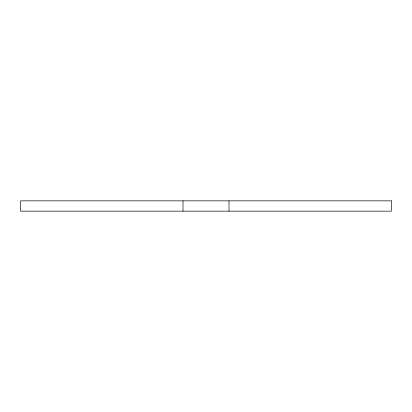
<?xml version="1.0" encoding="UTF-8"?>
<svg xmlns="http://www.w3.org/2000/svg" width="412" height="412" viewBox="0 0 412 412"><rect width="100%" height="100%" fill="white"/><g stroke="black" fill="none" stroke-linecap="round" stroke-linejoin="round"><path stroke-width="0.62" d="M229.005 200.85L229.005 211.15M182.995 200.85L182.995 211.15M391.4 200.85L20.6 200.85L20.6 211.15L391.4 211.15L391.4 200.85"/></g></svg>
